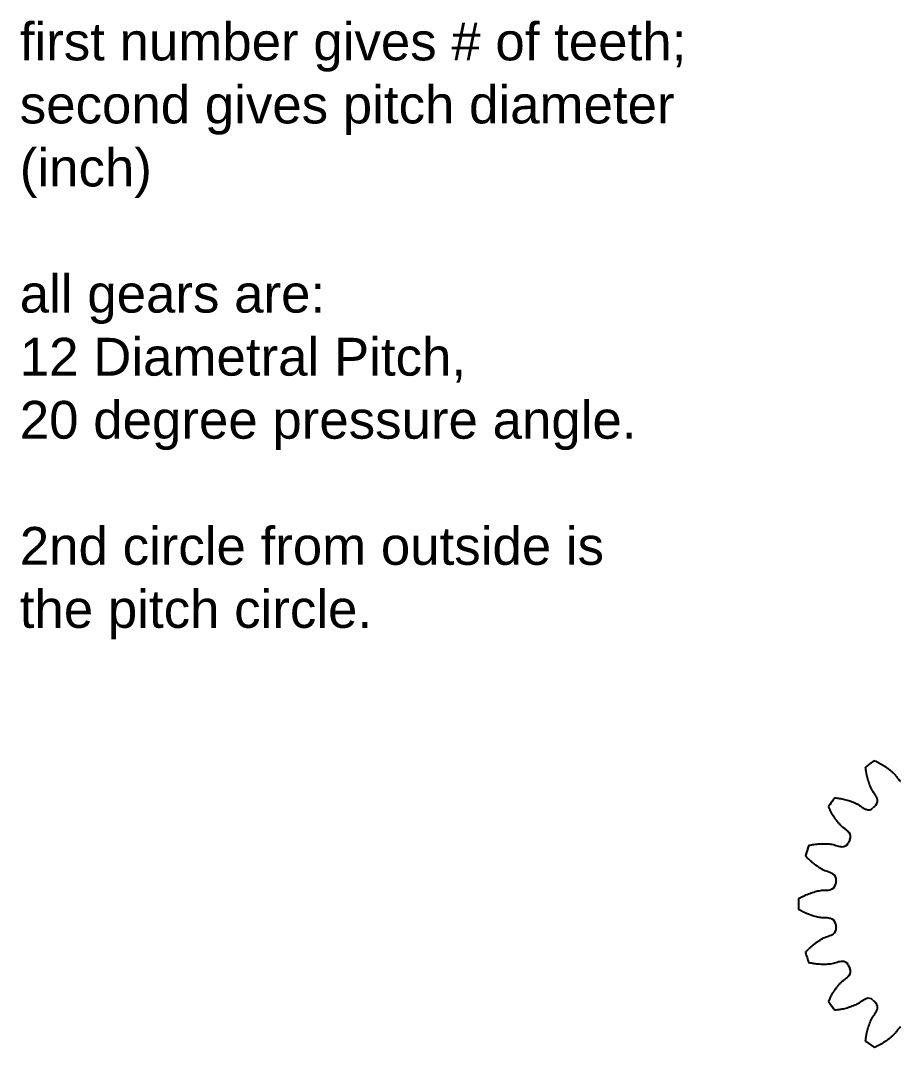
# Model space of a CAD drawing. Header units: inches. Extents: x 0.9 to 97.5, y -1.2 to 16.7.
# Drawn here: x 0.9 to 5.56, y 10.01 to 15.44 of the extents above; entities that cross this region are included whole.
import ezdxf

# ---------------------------------------------------------------- set-up
doc = ezdxf.new("R2010")
doc.units = ezdxf.units.IN
doc.header["$MEASUREMENT"] = 0
doc.styles.get("Standard").update_dxf_attribs({"font": 'arial.ttf'})

msp = doc.modelspace()

# ---------------------------------------------------------------- linework, layer by layer
at = {"color": 7, "linetype": 'Continuous'}
for p, q in [((5.209, 11.3297), (5.175, 11.2828)), ((5.0708, 11.0784), (5.0529, 11.0233)), ((5.017, 10.7967), (5.017, 10.7388)), ((5.175, 10.2526), (5.209, 10.2058)), ((5.3713, 10.0435), (5.4181, 10.0095))]:
    msp.add_line(p, q, dxfattribs=at)
for centre, radius, start, end in [((5.9332, 10.7677), 0.9167, 124.1903, 127.8097), ((5.9332, 10.7677), 0.9167, 142.1903, 145.8097), ((5.4026, 11.3143), 0.0325, 314.1491, 24.0894), ((5.3866, 11.2983), 0.0325, 245.9106, 315.8509), ((5.9332, 10.7677), 0.7293, 134.1491, 135.8509), ((5.2596, 11.1236), 0.0325, 332.1491, 42.0894), ((5.9332, 10.7677), 0.9167, 160.1903, 163.8097), ((5.2494, 11.1035), 0.0325, 263.9106, 333.8509), ((5.9332, 10.7677), 0.7293, 152.1491, 153.8509), ((5.1826, 10.898), 0.0325, 350.1491, 60.0894), ((5.1791, 10.8757), 0.0325, 281.9106, 351.8509), ((5.9332, 10.7677), 0.7293, 170.1491, 171.8509), ((5.9332, 10.7677), 0.9167, 178.1903, 181.8097), ((5.1791, 10.6597), 0.0325, 8.1491, 78.0894), ((5.1826, 10.6374), 0.0325, 299.9106, 9.8509), ((5.9332, 10.7677), 0.7293, 188.1491, 189.8509), ((5.9332, 10.7677), 0.9167, 196.1903, 199.8097), ((5.2494, 10.432), 0.0325, 26.1491, 96.0894), ((5.9332, 10.7677), 0.7293, 206.1491, 207.8509), ((5.2596, 10.4118), 0.0325, 317.9106, 27.8509), ((5.3866, 10.2371), 0.0325, 44.1491, 114.0894), ((5.9332, 10.7677), 0.9167, 214.1903, 217.8097), ((5.9332, 10.7677), 0.7293, 224.1491, 225.8509), ((5.4026, 10.2211), 0.0325, 335.9106, 45.8509), ((5.9332, 10.7677), 0.9167, 232.1903, 235.8097)]:
    msp.add_arc(centre, radius, start, end, dxfattribs=at)
for points, start_tangent, end_tangent in [([(5.4181, 11.5259), (5.4312, 11.5197), (5.4398, 11.5154)], (0.01097, -0.005007), (0.010703, -0.005555)), ([(5.4398, 11.5154), (5.4441, 11.5131), (5.4568, 11.5061), (5.4692, 11.4985), (5.4812, 11.4905), (5.4929, 11.4819), (5.5042, 11.4729), (5.5151, 11.4633), (5.5252, 11.4529), (5.5341, 11.4414), (5.5429, 11.4299), (5.553, 11.4195), (5.5555, 11.4172)], (0.068032, -0.035311), (0.056895, -0.051389)), ([(5.3746, 11.468), (5.3731, 11.4775), (5.3713, 11.4919)], (-0.001976, 0.011896), (-0.001373, 0.01198)), ([(5.4322, 11.3276), (5.4308, 11.3308), (5.424, 11.3436), (5.4158, 11.3555), (5.4076, 11.3675), (5.4008, 11.3803), (5.3951, 11.3936), (5.39, 11.4072), (5.3855, 11.4209), (5.3816, 11.4349), (5.3782, 11.449), (5.3754, 11.4632), (5.3746, 11.468)], (-0.031292, 0.06999), (-0.01256, 0.075614)), ([(5.209, 11.3297), (5.2234, 11.3278), (5.2329, 11.3263)], (0.01198, -0.001373), (0.011896, -0.001976)), ([(5.2329, 11.3263), (5.2377, 11.3255), (5.2519, 11.3227), (5.266, 11.3194), (5.28, 11.3154), (5.2938, 11.3109), (5.3073, 11.3058), (5.3206, 11.3001), (5.3334, 11.2933), (5.3454, 11.2851), (5.3574, 11.2769), (5.3702, 11.2701), (5.3733, 11.2687)], (0.075614, -0.01256), (0.06999, -0.031292)), ([(5.1855, 11.2611), (5.1812, 11.2697), (5.175, 11.2828)], (-0.005555, 0.010703), (-0.005007, 0.01097)), ([(5.2837, 11.1454), (5.2814, 11.1479), (5.271, 11.158), (5.2595, 11.1669), (5.248, 11.1757), (5.2376, 11.1858), (5.228, 11.1967), (5.219, 11.208), (5.2104, 11.2197), (5.2024, 11.2318), (5.1948, 11.2441), (5.1878, 11.2568), (5.1855, 11.2611)], (-0.051389, 0.056895), (-0.035311, 0.068032)), ([(5.0708, 11.0784), (5.085, 11.081), (5.0945, 11.0826)], (0.011818, 0.002397), (0.011925, 0.001797)), ([(5.0945, 11.0826), (5.0994, 11.0833), (5.1138, 11.085), (5.1282, 11.0862), (5.1427, 11.0868), (5.1572, 11.0867), (5.1717, 11.086), (5.1861, 11.0847), (5.2004, 11.0822), (5.2143, 11.0781), (5.2282, 11.074), (5.2425, 11.0715), (5.2459, 11.0711)], (0.075794, 0.01142), (0.076234, -0.008133)), ([(5.0696, 11.0059), (5.0629, 11.0128), (5.0529, 11.0233)], (-0.008591, 0.008463), (-0.008152, 0.008886)), ([(5.1988, 10.9262), (5.1958, 10.9279), (5.1828, 10.9343), (5.1691, 10.9391), (5.1555, 10.944), (5.1425, 10.9504), (5.13, 10.9578), (5.1179, 10.9657), (5.1061, 10.9742), (5.0947, 10.9832), (5.0837, 10.9927), (5.0731, 11.0025), (5.0696, 11.0059)], (-0.066455, 0.03823), (-0.054606, 0.05379)), ([(5.017, 10.7967), (5.0297, 10.8036), (5.0383, 10.808)], (0.010499, 0.005931), (0.010786, 0.005394)), ([(5.0383, 10.808), (5.0427, 10.8102), (5.0558, 10.8163), (5.0692, 10.8218), (5.0828, 10.8269), (5.0966, 10.8313), (5.1106, 10.8351), (5.1247, 10.8383), (5.1391, 10.8404), (5.1535, 10.8408), (5.168, 10.8412), (5.1824, 10.8432), (5.1858, 10.8439)], (0.068556, 0.034283), (0.075016, 0.015823)), ([(5.0383, 10.7274), (5.0297, 10.7318), (5.017, 10.7388)], (-0.010786, 0.005394), (-0.010499, 0.005931)), ([(5.1858, 10.6915), (5.1824, 10.6922), (5.168, 10.6942), (5.1535, 10.6946), (5.1391, 10.695), (5.1247, 10.6971), (5.1106, 10.7003), (5.0966, 10.7041), (5.0828, 10.7085), (5.0692, 10.7136), (5.0558, 10.7192), (5.0427, 10.7253), (5.0383, 10.7274)], (-0.075016, 0.015823), (-0.068556, 0.034283)), ([(5.0696, 10.5295), (5.0731, 10.5329), (5.0837, 10.5428), (5.0947, 10.5522), (5.1061, 10.5612), (5.1179, 10.5697), (5.13, 10.5776), (5.1425, 10.585), (5.1555, 10.5914), (5.1691, 10.5963), (5.1828, 10.6011), (5.1958, 10.6075), (5.1988, 10.6092)], (0.054606, 0.05379), (0.066455, 0.03823)), ([(5.0529, 10.5121), (5.0629, 10.5227), (5.0696, 10.5295)], (0.008152, 0.008886), (0.008591, 0.008463)), ([(5.0945, 10.4528), (5.085, 10.4544), (5.0708, 10.457)], (-0.011925, 0.001797), (-0.011818, 0.002397)), ([(5.2459, 10.4643), (5.2425, 10.4639), (5.2282, 10.4614), (5.2143, 10.4573), (5.2004, 10.4532), (5.1861, 10.4507), (5.1717, 10.4494), (5.1572, 10.4487), (5.1427, 10.4486), (5.1282, 10.4492), (5.1138, 10.4504), (5.0994, 10.4521), (5.0945, 10.4528)], (-0.076234, -0.008133), (-0.075794, 0.01142)), ([(5.1855, 10.2743), (5.1878, 10.2786), (5.1948, 10.2913), (5.2024, 10.3036), (5.2104, 10.3157), (5.219, 10.3274), (5.228, 10.3387), (5.2376, 10.3496), (5.248, 10.3597), (5.2595, 10.3685), (5.271, 10.3774), (5.2814, 10.3875), (5.2837, 10.39)], (0.035311, 0.068032), (0.051389, 0.056895)), ([(5.175, 10.2526), (5.1812, 10.2657), (5.1855, 10.2743)], (0.005007, 0.01097), (0.005555, 0.010703)), ([(5.3733, 10.2667), (5.3702, 10.2653), (5.3574, 10.2585), (5.3454, 10.2503), (5.3334, 10.2421), (5.3206, 10.2353), (5.3073, 10.2296), (5.2938, 10.2245), (5.28, 10.22), (5.266, 10.216), (5.2519, 10.2127), (5.2377, 10.2099), (5.2329, 10.2091)], (-0.06999, -0.031292), (-0.075614, -0.01256)), ([(5.2329, 10.2091), (5.2234, 10.2076), (5.209, 10.2058)], (-0.011896, -0.001976), (-0.01198, -0.001373)), ([(5.3746, 10.0674), (5.3754, 10.0722), (5.3782, 10.0864), (5.3816, 10.1005), (5.3855, 10.1145), (5.39, 10.1282), (5.3951, 10.1418), (5.4008, 10.1551), (5.4076, 10.1679), (5.4158, 10.1799), (5.424, 10.1919), (5.4308, 10.2047), (5.4322, 10.2078)], (0.01256, 0.075614), (0.031292, 0.06999)), ([(5.5555, 10.1182), (5.553, 10.1159), (5.5429, 10.1055), (5.5341, 10.094), (5.5252, 10.0825), (5.5151, 10.0721), (5.5042, 10.0625), (5.4929, 10.0535), (5.4812, 10.0449), (5.4692, 10.0369), (5.4568, 10.0293), (5.4441, 10.0223), (5.4398, 10.02)], (-0.056895, -0.051389), (-0.068032, -0.035311)), ([(5.3713, 10.0435), (5.3731, 10.0579), (5.3746, 10.0674)], (0.001373, 0.01198), (0.001976, 0.011896)), ([(5.4398, 10.02), (5.4312, 10.0157), (5.4181, 10.0095)], (-0.010703, -0.005555), (-0.01097, -0.005007))]:
    msp.add_spline(points, degree=3, dxfattribs=dict(at, start_tangent=start_tangent, end_tangent=end_tangent))

# ---------------------------------------------------------------- texts
at = {"insert": (0.898, 15.4288), "char_height": 0.2, "attachment_point": 1}
msp.add_mtext_dynamic_manual_height_columns('first number gives # of teeth; second gives pitch diameter (inch)\\P\\Pall gears are:\\P12 Diametral Pitch,\\P20 degree pressure angle.\\P\\P2nd circle from outside is the pitch circle.', width=3.527533, gutter_width=1, heights=[0], dxfattribs=at)

doc.saveas('drawing.dxf')
